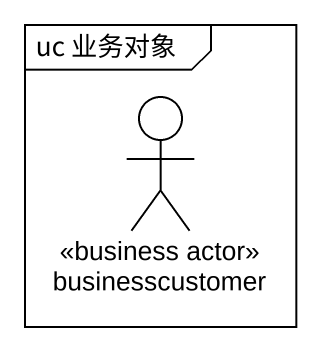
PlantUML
@startuml
mainframe uc 业务对象
actor businesscustomer <<business actor>>
@enduml
